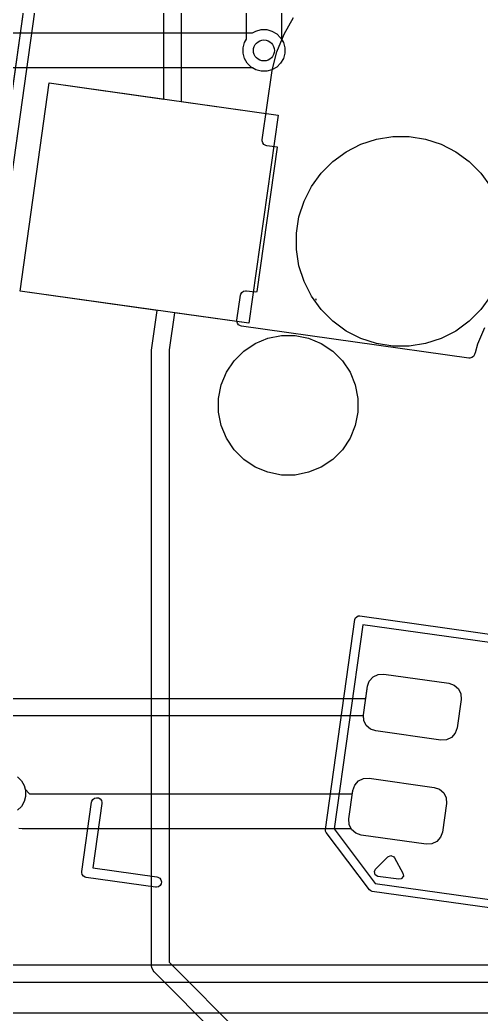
# Model space of a CAD drawing. Header units: millimetres. Extents: x 14 to 286, y -133 to -45.
# Drawn here: x 120.69 to 127.28, y -91.22 to -77.03 of the extents above; entities that cross this region are included whole.
import ezdxf

# ---------------------------------------------------------------- set-up
doc = ezdxf.new("R2010")
doc.units = ezdxf.units.MM
for name, color, linetype, true_color in [('B.Cu', 153, 'CONTINUOUS', 0x4d7fc4), ('B.Mask', 4, 'CONTINUOUS', 0x02ffee), ('B.Paste', 132, 'CONTINUOUS', 0x00c2c2), ('B.Silkscreen', 31, 'CONTINUOUS', 0xe8b2a7), ('F.Cu', 13, 'CONTINUOUS', 0xc83434), ('F.Mask', 201, 'CONTINUOUS', 0xd864ff), ('F.Paste', 253, 'CONTINUOUS', 0xb4a09a), ('F.Silkscreen', 41, 'CONTINUOUS', 0xf2eda1), ('User.Drawings', 9, 'CONTINUOUS', 0xc2c2c2)]:
    doc.layers.add(name, color=color, linetype=linetype, true_color=true_color)

msp = doc.modelspace()

# ---------------------------------------------------------------- linework, layer by layer
at = {"layer": 'B.Cu', "linetype": 'CONTINUOUS'}
for p, q in [((123.9292, -77.305746), (123.9292, -75.4142)), ((124.4292, -75.517754), (124.4292, -77.305746)), ((122.7488, -78.160517), (122.7488, -76.5309)), ((122.9988, -76.582676), (122.9988, -78.195652)), ((123.902036, -77.352795), (123.9292, -77.305746)), ((124.4292, -77.305746), (124.456364, -77.352795)), ((123.881767, -77.428442), (123.902036, -77.352795)), ((123.881767, -77.506758), (123.881767, -77.428442)), ((124.456364, -77.352795), (124.476633, -77.428442)), ((124.476633, -77.428442), (124.476633, -77.506758)), ((123.902036, -77.582405), (123.881767, -77.506758)), ((123.941194, -77.650228), (123.902036, -77.582405)), ((124.456364, -77.582405), (124.417206, -77.650228)), ((124.476633, -77.506758), (124.456364, -77.582405)), ((123.996572, -77.705606), (123.941194, -77.650228)), ((124.064395, -77.744764), (123.996572, -77.705606)), ((124.140042, -77.765033), (124.064395, -77.744764)), ((124.294005, -77.744764), (124.218358, -77.765033)), ((124.361828, -77.705606), (124.294005, -77.744764)), ((124.417206, -77.650228), (124.361828, -77.705606)), ((124.218358, -77.765033), (124.140042, -77.765033)), ((120.696267, -80.901535), (121.113786, -77.930731)), ((121.113786, -77.930731), (122.7488, -78.160517)), ((122.9988, -78.195652), (124.381671, -78.390003)), ((124.381671, -78.390003), (123.964152, -81.360807)), ((122.652045, -81.176402), (120.696267, -80.901535)), ((122.576716, -81.712403), (122.652045, -81.176402)), ((122.899613, -81.211195), (122.8255, -81.738544)), ((123.964152, -81.360807), (122.899613, -81.211195)), ((122.5755, -81.7298), (122.576354, -81.721126)), ((122.576354, -81.721126), (122.576716, -81.712403)), ((122.5755, -90.5281), (122.5755, -81.7298)), ((122.8255, -81.738544), (122.8255, -90.476323)), ((120.659728, -87.833994), (120.715106, -87.889372)), ((120.715106, -87.889372), (120.754264, -87.957195)), ((120.754264, -87.957195), (120.774533, -88.032842)), ((120.774533, -88.032842), (120.774533, -88.111158)), ((120.754264, -88.186805), (120.715106, -88.254628)), ((120.774533, -88.111158), (120.754264, -88.186805)), ((120.715106, -88.254628), (120.659728, -88.310006)), ((122.8255, -90.476323), (124.891789, -92.542612)), ((122.577902, -90.552486), (122.5755, -90.5281)), ((122.596566, -90.597546), (122.577902, -90.552486)), ((122.596571, -90.597551), (122.596566, -90.597546)), ((122.612112, -90.616488), (122.596571, -90.597551)), ((124.6784, -92.682776), (122.612112, -90.616488))]:
    msp.add_line(p, q, dxfattribs=at)
at = {"layer": 'B.Cu'}
msp.add_circle((124.1792, -77.4676), 0.15, dxfattribs=at)
at = {"layer": 'B.Mask', "linetype": 'CONTINUOUS'}
for p, q in [((120.696267, -80.901535), (121.113786, -77.930731)), ((121.113786, -77.930731), (124.381671, -78.390003)), ((124.381671, -78.390003), (123.964152, -81.360807)), ((125.563953, -78.806151), (125.78781, -78.733415)), ((125.78781, -78.733415), (126.020289, -78.696594)), ((126.020289, -78.696594), (126.255667, -78.696594)), ((126.255667, -78.696594), (126.488146, -78.733415)), ((126.488146, -78.733415), (126.712003, -78.806151)), ((125.35423, -78.91301), (125.563953, -78.806151)), ((126.712003, -78.806151), (126.921726, -78.91301)), ((125.163806, -79.051361), (125.35423, -78.91301)), ((126.921726, -78.91301), (127.11215, -79.051361)), ((124.997369, -79.217798), (125.163806, -79.051361)), ((127.11215, -79.051361), (127.278587, -79.217798)), ((124.859018, -79.408222), (124.997369, -79.217798)), ((127.278587, -79.217798), (127.416938, -79.408222)), ((124.752159, -79.617945), (124.859018, -79.408222)), ((124.679423, -79.841802), (124.752159, -79.617945)), ((124.642602, -80.074281), (124.679423, -79.841802)), ((124.642602, -80.309659), (124.642602, -80.074281)), ((124.679423, -80.542138), (124.642602, -80.309659)), ((124.752159, -80.765995), (124.679423, -80.542138)), ((124.859018, -80.975718), (124.752159, -80.765995)), ((123.964152, -81.360807), (120.696267, -80.901535)), ((124.997369, -81.166142), (124.859018, -80.975718)), ((127.416938, -80.975718), (127.278587, -81.166142)), ((125.163806, -81.332579), (124.997369, -81.166142)), ((127.278587, -81.166142), (127.11215, -81.332579)), ((125.35423, -81.47093), (125.163806, -81.332579)), ((127.11215, -81.332579), (126.921726, -81.47093)), ((124.055441, -81.64858), (124.236553, -81.573561)), ((124.236553, -81.573561), (124.428821, -81.535316)), ((124.428821, -81.535316), (124.624855, -81.535316)), ((124.624855, -81.535316), (124.817123, -81.573561)), ((124.817123, -81.573561), (124.998235, -81.64858)), ((125.563953, -81.577789), (125.35423, -81.47093)), ((125.78781, -81.650525), (125.563953, -81.577789)), ((126.712003, -81.577789), (126.488146, -81.650525)), ((126.921726, -81.47093), (126.712003, -81.577789)), ((123.892445, -81.757491), (124.055441, -81.64858)), ((124.998235, -81.64858), (125.161231, -81.757491)), ((126.020289, -81.687346), (125.78781, -81.650525)), ((126.255667, -81.687346), (126.020289, -81.687346)), ((126.488146, -81.650525), (126.255667, -81.687346)), ((123.753828, -81.896108), (123.892445, -81.757491)), ((125.161231, -81.757491), (125.299848, -81.896108)), ((123.644917, -82.059104), (123.753828, -81.896108)), ((125.299848, -81.896108), (125.408759, -82.059104)), ((123.569898, -82.240216), (123.644917, -82.059104)), ((125.408759, -82.059104), (125.483778, -82.240216)), ((123.531653, -82.432484), (123.569898, -82.240216)), ((125.483778, -82.240216), (125.522023, -82.432484)), ((123.531653, -82.628518), (123.531653, -82.432484)), ((125.522023, -82.432484), (125.522023, -82.628518)), ((123.569898, -82.820786), (123.531653, -82.628518)), ((125.522023, -82.628518), (125.483778, -82.820786)), ((123.644917, -83.001898), (123.569898, -82.820786)), ((125.483778, -82.820786), (125.408759, -83.001898)), ((123.753828, -83.164894), (123.644917, -83.001898)), ((125.408759, -83.001898), (125.299848, -83.164894)), ((123.892445, -83.303511), (123.753828, -83.164894)), ((125.299848, -83.164894), (125.161231, -83.303511)), ((124.055441, -83.412422), (123.892445, -83.303511)), ((124.236553, -83.487441), (124.055441, -83.412422)), ((124.998235, -83.412422), (124.817123, -83.487441)), ((125.161231, -83.303511), (124.998235, -83.412422)), ((124.428821, -83.525686), (124.236553, -83.487441)), ((124.624855, -83.525686), (124.428821, -83.525686)), ((124.817123, -83.487441), (124.624855, -83.525686))]:
    msp.add_line(p, q, dxfattribs=at)
at = {"layer": 'B.Paste', "linetype": 'CONTINUOUS'}
for p, q in [((120.696267, -80.901535), (121.113786, -77.930731)), ((121.113786, -77.930731), (124.381671, -78.390003)), ((124.381671, -78.390003), (123.964152, -81.360807)), ((123.964152, -81.360807), (120.696267, -80.901535))]:
    msp.add_line(p, q, dxfattribs=at)
at = {"layer": 'B.Silkscreen', "linetype": 'CONTINUOUS'}
for p, q in [((124.466126, -77.233264), (124.600405, -76.997008)), ((124.363832, -77.485026), (124.466126, -77.233264)), ((124.295276, -77.747986), (124.363832, -77.485026)), ((124.295371, -77.748751), (124.295276, -77.747986)), ((124.155489, -78.741949), (124.294662, -77.751681)), ((124.294662, -77.751681), (124.295371, -77.748751)), ((124.083411, -80.907424), (124.372814, -78.848228)), ((124.154879, -78.756639), (124.155489, -78.741949)), ((124.162207, -78.784971), (124.154879, -78.756639)), ((124.179818, -78.808341), (124.162207, -78.784971)), ((124.205032, -78.823194), (124.179818, -78.808341)), ((124.219321, -78.826657), (124.205032, -78.823194)), ((124.372814, -78.848228), (124.219321, -78.826657)), ((123.793639, -81.316646), (123.843741, -80.96015)), ((123.843741, -80.96015), (123.847204, -80.94586)), ((123.847204, -80.94586), (123.862057, -80.920646)), ((123.862057, -80.920646), (123.885427, -80.903035)), ((123.885427, -80.903035), (123.886954, -80.90264)), ((123.886954, -80.90264), (123.913759, -80.895707)), ((123.913759, -80.895707), (123.928449, -80.896317)), ((123.928449, -80.896317), (124.053828, -80.913938)), ((124.053828, -80.913938), (124.079623, -80.907267)), ((124.079623, -80.907267), (124.083411, -80.907424)), ((124.91861, -81.015124), (124.917559, -81.02018)), ((124.917559, -81.02018), (124.927907, -81.021634)), ((124.927907, -81.021634), (124.91861, -81.015124)), ((123.793029, -81.331336), (123.793639, -81.316646)), ((123.800357, -81.359668), (123.793029, -81.331336)), ((123.817968, -81.383038), (123.800357, -81.359668)), ((123.843182, -81.397891), (123.817968, -81.383038)), ((123.857471, -81.401354), (123.843182, -81.397891)), ((127.10555, -81.857842), (123.857471, -81.401354)), ((127.32849, -81.423202), (127.229479, -81.659712)), ((127.229479, -81.659712), (127.194818, -81.783137)), ((127.12024, -81.858452), (127.10555, -81.857842)), ((127.148572, -81.851124), (127.12024, -81.858452)), ((127.171942, -81.833513), (127.148572, -81.851124)), ((127.186795, -81.808299), (127.171942, -81.833513)), ((127.189134, -81.791654), (127.186795, -81.808299)), ((127.194818, -81.783137), (127.189134, -81.791654))]:
    msp.add_line(p, q, dxfattribs=at)
at = {"layer": 'F.Cu', "linetype": 'CONTINUOUS'}
for p, q in [((124.064395, -77.190436), (124.140042, -77.170167)), ((124.140042, -77.170167), (124.218358, -77.170167)), ((124.218358, -77.170167), (124.294005, -77.190436)), ((120.0912, -77.2176), (124.017346, -77.2176)), ((124.017346, -77.2176), (124.064395, -77.190436)), ((124.294005, -77.190436), (124.361828, -77.229594)), ((124.361828, -77.229594), (124.417206, -77.284972)), ((124.417206, -77.284972), (124.456364, -77.352795)), ((124.456364, -77.352795), (124.476633, -77.428442)), ((124.476633, -77.428442), (124.476633, -77.506758)), ((124.456364, -77.582405), (124.417206, -77.650228)), ((124.476633, -77.506758), (124.456364, -77.582405)), ((124.017346, -77.7176), (120.194754, -77.7176)), ((124.064395, -77.744764), (124.017346, -77.7176)), ((124.140042, -77.765033), (124.064395, -77.744764)), ((124.294005, -77.744764), (124.218358, -77.765033)), ((124.361828, -77.705606), (124.294005, -77.744764)), ((124.417206, -77.650228), (124.361828, -77.705606)), ((124.218358, -77.765033), (124.140042, -77.765033)), ((125.737831, -86.405915), (125.809876, -86.371166)), ((125.809876, -86.371166), (125.889734, -86.366631)), ((125.889734, -86.366631), (126.820586, -86.497453)), ((125.634027, -86.7131), (125.658199, -86.541105)), ((125.658199, -86.541105), (125.68457, -86.46559)), ((125.68457, -86.46559), (125.737831, -86.405915)), ((126.820586, -86.497453), (126.896101, -86.523825)), ((126.896101, -86.523825), (126.955776, -86.577086)), ((126.955776, -86.577086), (126.990525, -86.649131)), ((126.990525, -86.649131), (126.99506, -86.728989)), ((113.080949, -86.7131), (125.634027, -86.7131)), ((126.99506, -86.728989), (126.937999, -87.134999)), ((125.602046, -86.9631), (113.0003, -86.9631)), ((125.605673, -87.026973), (125.602046, -86.9631)), ((125.640422, -87.099018), (125.605673, -87.026973)), ((125.700097, -87.152279), (125.640422, -87.099018)), ((125.775612, -87.178651), (125.700097, -87.152279)), ((126.706464, -87.309473), (125.775612, -87.178651)), ((126.911628, -87.210514), (126.858367, -87.270189)), ((126.937999, -87.134999), (126.911628, -87.210514)), ((126.786322, -87.304938), (126.706464, -87.309473)), ((126.858367, -87.270189), (126.786322, -87.304938)), ((120.659728, -87.833994), (120.715106, -87.889372)), ((120.715106, -87.889372), (120.754264, -87.957195)), ((120.754264, -87.957195), (120.768324, -88.00967)), ((125.44944, -88.026507), (125.475811, -87.950992)), ((125.475811, -87.950992), (125.529072, -87.891317)), ((125.529072, -87.891317), (125.601117, -87.856568)), ((125.601117, -87.856568), (125.680975, -87.852033)), ((125.680975, -87.852033), (126.611827, -87.982855)), ((120.768324, -88.00967), (120.832153, -88.0735)), ((120.832153, -88.0735), (125.442836, -88.0735)), ((125.442836, -88.0735), (125.44944, -88.026507)), ((126.611827, -87.982855), (126.687342, -88.009227)), ((126.687342, -88.009227), (126.747017, -88.062488)), ((126.747017, -88.062488), (126.781766, -88.134533)), ((126.786301, -88.214391), (126.72924, -88.620401)), ((126.781766, -88.134533), (126.786301, -88.214391)), ((120.7286, -88.5735), (120.679837, -88.568697)), ((125.426396, -88.5735), (120.7286, -88.5735)), ((125.431663, -88.58442), (125.426396, -88.5735)), ((125.491338, -88.637681), (125.431663, -88.58442)), ((125.566853, -88.664053), (125.491338, -88.637681)), ((126.497705, -88.794875), (125.566853, -88.664053)), ((126.72924, -88.620401), (126.702869, -88.695916)), ((126.577563, -88.79034), (126.497705, -88.794875)), ((126.649608, -88.755591), (126.577563, -88.79034)), ((126.702869, -88.695916), (126.649608, -88.755591)), ((118.649576, -90.5163), (135.7704, -90.5163)), ((135.6454, -90.7663), (118.5978, -90.7663)), ((99.124876, -91.1991), (132.5785, -91.1991))]:
    msp.add_line(p, q, dxfattribs=at)
at = {"layer": 'F.Cu'}
msp.add_circle((124.1792, -77.4676), 0.15, dxfattribs=at)
at = {"layer": 'F.Mask', "linetype": 'CONTINUOUS'}
for p, q in [((125.563953, -78.806151), (125.78781, -78.733415)), ((125.78781, -78.733415), (126.020289, -78.696594)), ((126.020289, -78.696594), (126.255667, -78.696594)), ((126.255667, -78.696594), (126.488146, -78.733415)), ((126.488146, -78.733415), (126.712003, -78.806151)), ((125.35423, -78.91301), (125.563953, -78.806151)), ((126.712003, -78.806151), (126.921726, -78.91301)), ((125.163806, -79.051361), (125.35423, -78.91301)), ((126.921726, -78.91301), (127.11215, -79.051361)), ((124.997369, -79.217798), (125.163806, -79.051361)), ((127.11215, -79.051361), (127.278587, -79.217798)), ((124.859018, -79.408222), (124.997369, -79.217798)), ((127.278587, -79.217798), (127.416938, -79.408222)), ((124.752159, -79.617945), (124.859018, -79.408222)), ((124.679423, -79.841802), (124.752159, -79.617945)), ((124.642602, -80.074281), (124.679423, -79.841802)), ((124.642602, -80.309659), (124.642602, -80.074281)), ((124.679423, -80.542138), (124.642602, -80.309659)), ((124.752159, -80.765995), (124.679423, -80.542138)), ((124.859018, -80.975718), (124.752159, -80.765995)), ((124.997369, -81.166142), (124.859018, -80.975718)), ((127.416938, -80.975718), (127.278587, -81.166142)), ((125.163806, -81.332579), (124.997369, -81.166142)), ((127.278587, -81.166142), (127.11215, -81.332579)), ((125.35423, -81.47093), (125.163806, -81.332579)), ((127.11215, -81.332579), (126.921726, -81.47093)), ((124.055441, -81.64858), (124.236553, -81.573561)), ((124.236553, -81.573561), (124.428821, -81.535316)), ((124.428821, -81.535316), (124.624855, -81.535316)), ((124.624855, -81.535316), (124.817123, -81.573561)), ((124.817123, -81.573561), (124.998235, -81.64858)), ((125.563953, -81.577789), (125.35423, -81.47093)), ((125.78781, -81.650525), (125.563953, -81.577789)), ((126.712003, -81.577789), (126.488146, -81.650525)), ((126.921726, -81.47093), (126.712003, -81.577789)), ((123.892445, -81.757491), (124.055441, -81.64858)), ((124.998235, -81.64858), (125.161231, -81.757491)), ((126.020289, -81.687346), (125.78781, -81.650525)), ((126.255667, -81.687346), (126.020289, -81.687346)), ((126.488146, -81.650525), (126.255667, -81.687346)), ((123.753828, -81.896108), (123.892445, -81.757491)), ((125.161231, -81.757491), (125.299848, -81.896108)), ((123.644917, -82.059104), (123.753828, -81.896108)), ((125.299848, -81.896108), (125.408759, -82.059104)), ((123.569898, -82.240216), (123.644917, -82.059104)), ((125.408759, -82.059104), (125.483778, -82.240216)), ((123.531653, -82.432484), (123.569898, -82.240216)), ((125.483778, -82.240216), (125.522023, -82.432484)), ((123.531653, -82.628518), (123.531653, -82.432484)), ((125.522023, -82.432484), (125.522023, -82.628518)), ((123.569898, -82.820786), (123.531653, -82.628518)), ((125.522023, -82.628518), (125.483778, -82.820786)), ((123.644917, -83.001898), (123.569898, -82.820786)), ((125.483778, -82.820786), (125.408759, -83.001898)), ((123.753828, -83.164894), (123.644917, -83.001898)), ((125.408759, -83.001898), (125.299848, -83.164894)), ((123.892445, -83.303511), (123.753828, -83.164894)), ((125.299848, -83.164894), (125.161231, -83.303511)), ((124.055441, -83.412422), (123.892445, -83.303511)), ((124.236553, -83.487441), (124.055441, -83.412422)), ((124.998235, -83.412422), (124.817123, -83.487441)), ((125.161231, -83.303511), (124.998235, -83.412422)), ((124.428821, -83.525686), (124.236553, -83.487441)), ((124.624855, -83.525686), (124.428821, -83.525686)), ((124.817123, -83.487441), (124.624855, -83.525686)), ((125.737831, -86.405915), (125.809876, -86.371166)), ((125.809876, -86.371166), (125.889734, -86.366631)), ((125.889734, -86.366631), (126.820586, -86.497453)), ((125.601138, -86.947115), (125.658199, -86.541105)), ((125.658199, -86.541105), (125.68457, -86.46559)), ((125.68457, -86.46559), (125.737831, -86.405915)), ((126.820586, -86.497453), (126.896101, -86.523825)), ((126.896101, -86.523825), (126.955776, -86.577086)), ((126.955776, -86.577086), (126.990525, -86.649131)), ((126.990525, -86.649131), (126.99506, -86.728989)), ((126.99506, -86.728989), (126.937999, -87.134999)), ((125.605673, -87.026973), (125.601138, -86.947115)), ((125.640422, -87.099018), (125.605673, -87.026973)), ((125.700097, -87.152279), (125.640422, -87.099018)), ((125.775612, -87.178651), (125.700097, -87.152279)), ((126.706464, -87.309473), (125.775612, -87.178651)), ((126.911628, -87.210514), (126.858367, -87.270189)), ((126.937999, -87.134999), (126.911628, -87.210514)), ((126.786322, -87.304938), (126.706464, -87.309473)), ((126.858367, -87.270189), (126.786322, -87.304938)), ((125.44944, -88.026507), (125.475811, -87.950992)), ((125.475811, -87.950992), (125.529072, -87.891317)), ((125.529072, -87.891317), (125.601117, -87.856568)), ((125.601117, -87.856568), (125.680975, -87.852033)), ((125.680975, -87.852033), (126.611827, -87.982855)), ((125.392379, -88.432517), (125.44944, -88.026507)), ((126.611827, -87.982855), (126.687342, -88.009227)), ((126.687342, -88.009227), (126.747017, -88.062488)), ((126.747017, -88.062488), (126.781766, -88.134533)), ((126.786301, -88.214391), (126.72924, -88.620401)), ((126.781766, -88.134533), (126.786301, -88.214391)), ((125.396914, -88.512375), (125.392379, -88.432517)), ((125.431663, -88.58442), (125.396914, -88.512375)), ((125.491338, -88.637681), (125.431663, -88.58442)), ((125.566853, -88.664053), (125.491338, -88.637681)), ((126.497705, -88.794875), (125.566853, -88.664053)), ((126.72924, -88.620401), (126.702869, -88.695916)), ((126.577563, -88.79034), (126.497705, -88.794875)), ((126.649608, -88.755591), (126.577563, -88.79034)), ((126.702869, -88.695916), (126.649608, -88.755591))]:
    msp.add_line(p, q, dxfattribs=at)
at = {"layer": 'F.Paste', "linetype": 'CONTINUOUS'}
for p, q in [((125.737831, -86.405915), (125.809876, -86.371166)), ((125.809876, -86.371166), (125.889734, -86.366631)), ((125.889734, -86.366631), (126.820586, -86.497453)), ((125.601138, -86.947115), (125.658199, -86.541105)), ((125.658199, -86.541105), (125.68457, -86.46559)), ((125.68457, -86.46559), (125.737831, -86.405915)), ((126.820586, -86.497453), (126.896101, -86.523825)), ((126.896101, -86.523825), (126.955776, -86.577086)), ((126.955776, -86.577086), (126.990525, -86.649131)), ((126.990525, -86.649131), (126.99506, -86.728989)), ((126.99506, -86.728989), (126.937999, -87.134999)), ((125.605673, -87.026973), (125.601138, -86.947115)), ((125.640422, -87.099018), (125.605673, -87.026973)), ((125.700097, -87.152279), (125.640422, -87.099018)), ((125.775612, -87.178651), (125.700097, -87.152279)), ((126.706464, -87.309473), (125.775612, -87.178651)), ((126.911628, -87.210514), (126.858367, -87.270189)), ((126.937999, -87.134999), (126.911628, -87.210514)), ((126.786322, -87.304938), (126.706464, -87.309473)), ((126.858367, -87.270189), (126.786322, -87.304938)), ((125.44944, -88.026507), (125.475811, -87.950992)), ((125.475811, -87.950992), (125.529072, -87.891317)), ((125.529072, -87.891317), (125.601117, -87.856568)), ((125.601117, -87.856568), (125.680975, -87.852033)), ((125.680975, -87.852033), (126.611827, -87.982855)), ((125.392379, -88.432517), (125.44944, -88.026507)), ((126.611827, -87.982855), (126.687342, -88.009227)), ((126.687342, -88.009227), (126.747017, -88.062488)), ((126.747017, -88.062488), (126.781766, -88.134533)), ((126.786301, -88.214391), (126.72924, -88.620401)), ((126.781766, -88.134533), (126.786301, -88.214391)), ((125.396914, -88.512375), (125.392379, -88.432517)), ((125.431663, -88.58442), (125.396914, -88.512375)), ((125.491338, -88.637681), (125.431663, -88.58442)), ((125.566853, -88.664053), (125.491338, -88.637681)), ((126.497705, -88.794875), (125.566853, -88.664053)), ((126.72924, -88.620401), (126.702869, -88.695916)), ((126.577563, -88.79034), (126.497705, -88.794875)), ((126.649608, -88.755591), (126.577563, -88.79034)), ((126.702869, -88.695916), (126.649608, -88.755591))]:
    msp.add_line(p, q, dxfattribs=at)
at = {"layer": 'F.Silkscreen', "linetype": 'CONTINUOUS'}
for p, q in [((124.055441, -81.64858), (124.236553, -81.573561)), ((124.236553, -81.573561), (124.428821, -81.535316)), ((124.428821, -81.535316), (124.624855, -81.535316)), ((124.624855, -81.535316), (124.817123, -81.573561)), ((124.817123, -81.573561), (124.998235, -81.64858)), ((123.892445, -81.757491), (124.055441, -81.64858)), ((124.998235, -81.64858), (125.161231, -81.757491)), ((123.753828, -81.896108), (123.892445, -81.757491)), ((125.161231, -81.757491), (125.299848, -81.896108)), ((123.644917, -82.059104), (123.753828, -81.896108)), ((125.299848, -81.896108), (125.408759, -82.059104)), ((123.569898, -82.240216), (123.644917, -82.059104)), ((125.408759, -82.059104), (125.483778, -82.240216)), ((123.531653, -82.432484), (123.569898, -82.240216)), ((125.483778, -82.240216), (125.522023, -82.432484)), ((123.531653, -82.628518), (123.531653, -82.432484)), ((125.522023, -82.432484), (125.522023, -82.628518)), ((123.569898, -82.820786), (123.531653, -82.628518)), ((125.522023, -82.628518), (125.483778, -82.820786)), ((123.644917, -83.001898), (123.569898, -82.820786)), ((125.483778, -82.820786), (125.408759, -83.001898)), ((123.753828, -83.164894), (123.644917, -83.001898)), ((125.408759, -83.001898), (125.299848, -83.164894)), ((123.892445, -83.303511), (123.753828, -83.164894)), ((125.299848, -83.164894), (125.161231, -83.303511)), ((124.055441, -83.412422), (123.892445, -83.303511)), ((124.236553, -83.487441), (124.055441, -83.412422)), ((124.998235, -83.412422), (124.817123, -83.487441)), ((125.161231, -83.303511), (124.998235, -83.412422)), ((124.428821, -83.525686), (124.236553, -83.487441)), ((124.624855, -83.525686), (124.428821, -83.525686)), ((124.817123, -83.487441), (124.624855, -83.525686)), ((125.486973, -85.564814), (125.523648, -85.537177)), ((125.523648, -85.537177), (125.547021, -85.53585)), ((125.547021, -85.53585), (132.775978, -86.551813)), ((125.058255, -88.582476), (125.479255, -85.586916)), ((125.589736, -85.663032), (125.180545, -88.574565)), ((125.479255, -85.586916), (125.486973, -85.564814)), ((132.699861, -86.662294), (125.589736, -85.663032)), ((125.059582, -88.605849), (125.058255, -88.582476)), ((125.069753, -88.626935), (125.059582, -88.605849)), ((125.686798, -89.44578), (125.069753, -88.626935)), ((125.180545, -88.574565), (125.767677, -89.353713)), ((125.949396, -88.974312), (125.991783, -88.956642)), ((125.991783, -88.956642), (126.034249, -88.974119)), ((125.773021, -89.15149), (125.949396, -88.974312)), ((126.034249, -88.974119), (126.044462, -88.987673)), ((126.044462, -88.987673), (126.165167, -89.206603)), ((125.756128, -89.18547), (125.773021, -89.15149)), ((125.767626, -89.229929), (125.756128, -89.18547)), ((125.807194, -89.253236), (125.767626, -89.229929)), ((126.165167, -89.206603), (126.170262, -89.252241)), ((125.767677, -89.353713), (132.194663, -90.256967)), ((126.104274, -89.294988), (125.807194, -89.253236)), ((126.141593, -89.288115), (126.104274, -89.294988)), ((126.170262, -89.252241), (126.141593, -89.288115)), ((125.704264, -89.461369), (125.686798, -89.44578)), ((125.726366, -89.469087), (125.704264, -89.461369)), ((129.428235, -89.98935), (125.726366, -89.469087))]:
    msp.add_line(p, q, dxfattribs=at)
at = {"layer": 'User.Drawings', "linetype": 'CONTINUOUS'}
for p, q in [((121.357087, -72.533237), (118.733981, -91.197611)), ((118.737555, -91.198114), (121.360662, -72.53374)), ((121.514552, -72.56428), (118.892674, -91.219914)), ((121.577042, -89.184727), (121.716215, -88.194459)), ((121.716215, -88.194459), (121.719678, -88.18017)), ((121.719678, -88.18017), (121.734531, -88.154956)), ((121.734531, -88.154956), (121.757901, -88.137345)), ((121.864755, -88.215335), (121.736019, -89.131332)), ((121.757901, -88.137345), (121.786233, -88.130017)), ((121.786233, -88.130017), (121.815212, -88.13409)), ((121.815212, -88.13409), (121.840426, -88.148943)), ((121.840426, -88.148943), (121.858037, -88.172313)), ((121.858037, -88.172313), (121.865365, -88.200645)), ((121.865365, -88.200645), (121.864755, -88.215335)), ((121.576432, -89.199417), (121.577042, -89.184727)), ((121.58376, -89.227749), (121.576432, -89.199417)), ((121.601371, -89.251119), (121.58376, -89.227749)), ((121.736019, -89.131332), (122.652018, -89.260068)), ((121.626585, -89.265972), (121.601371, -89.251119)), ((121.640874, -89.269435), (121.626585, -89.265972)), ((122.631142, -89.408608), (121.640874, -89.269435)), ((122.652018, -89.260068), (122.666307, -89.263531)), ((122.666307, -89.263531), (122.691521, -89.278384)), ((122.691521, -89.278384), (122.709132, -89.301754)), ((122.712387, -89.359065), (122.697534, -89.384279)), ((122.709132, -89.301754), (122.71646, -89.330086)), ((122.71646, -89.330086), (122.712387, -89.359065)), ((122.645832, -89.409218), (122.631142, -89.408608)), ((122.674164, -89.40189), (122.645832, -89.409218)), ((122.697534, -89.384279), (122.674164, -89.40189))]:
    msp.add_line(p, q, dxfattribs=at)

doc.saveas('drawing.dxf')
